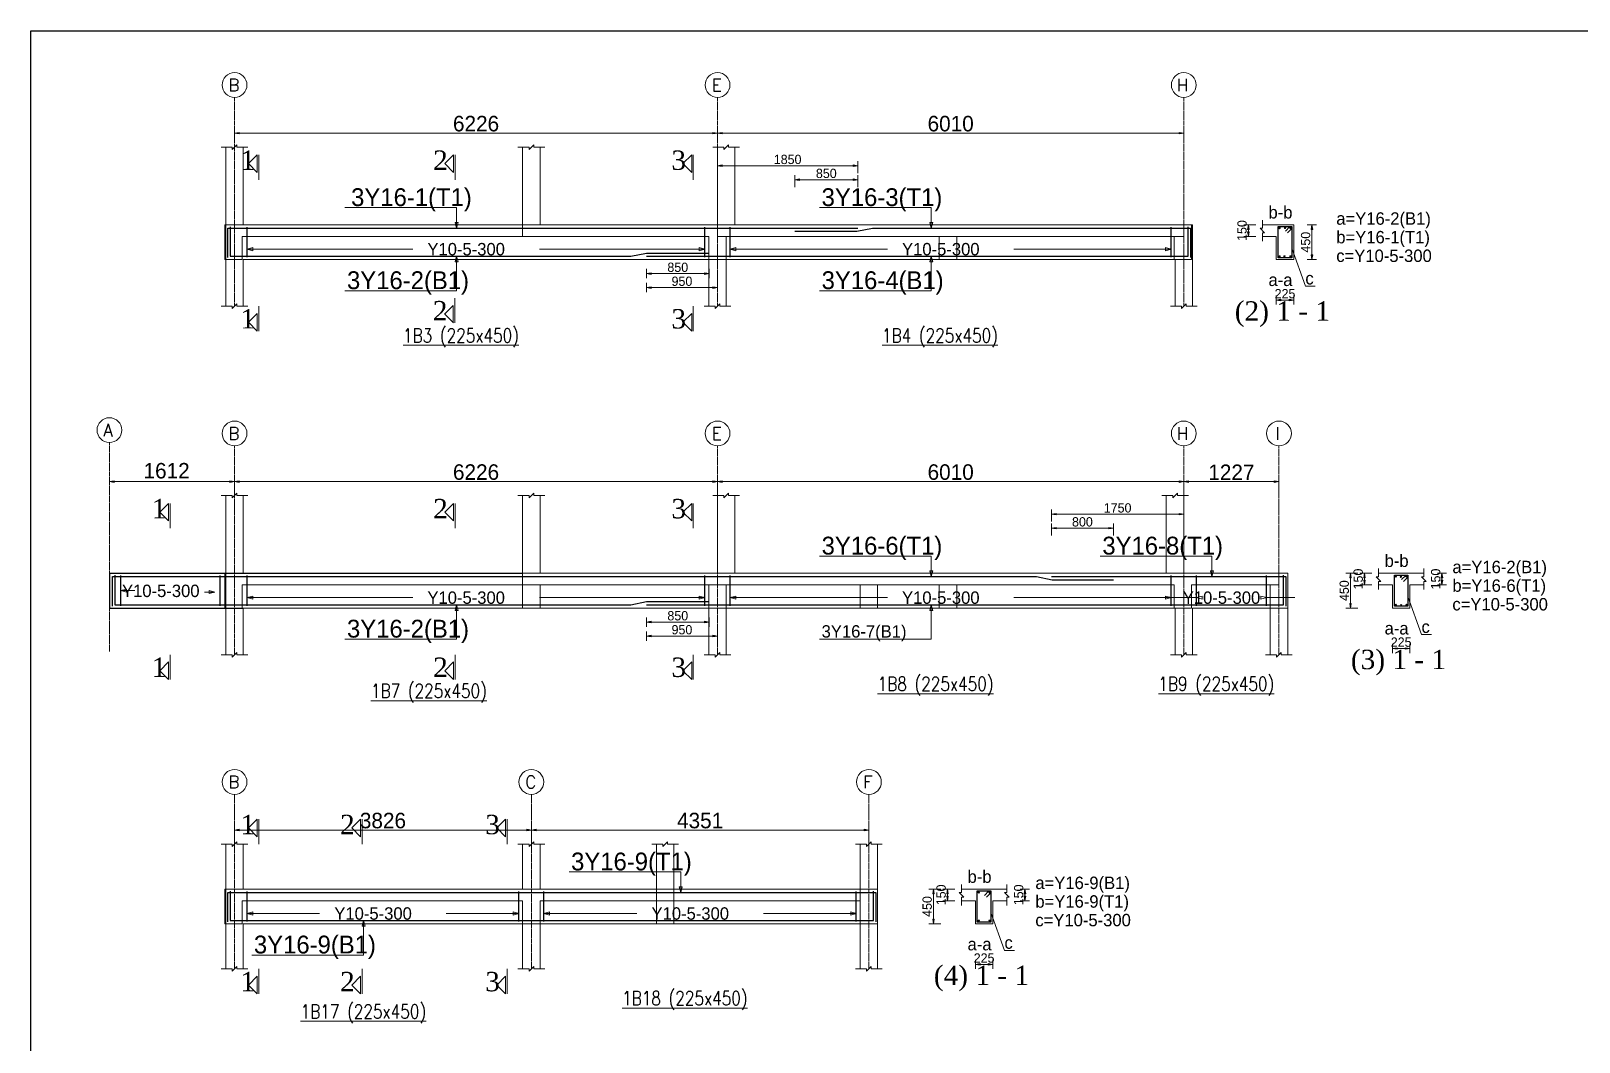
# Model space of a CAD drawing. Header units: inches. Extents: x 23 to 2032867, y 13 to 664695.
# Drawn here: x 1906795 to 1926750, y 362826 to 375853 of the extents above; entities that cross this region are included whole.
import ezdxf

# ---------------------------------------------------------------- set-up
doc = ezdxf.new("R2010")
doc.units = ezdxf.units.IN
doc.header["$MEASUREMENT"] = 0
doc.linetypes.add('Center', pattern=[40, 10, -5, 20, -5])
doc.linetypes.add('HIDDEN', pattern=[0.375, 0.25, -0.125])
for name, color, linetype, lineweight in [('Dim', 5, 'ByLayer', 0), ('S-_ANOT----_D', 5, 'ByLayer', 0), ('S-_ANOTGRID_E', 4, 'Center', 0), ('S-_ANOTGRID_T', 96, 'ByLayer', 0), ('S-_ANOTSECN_T', 96, 'ByLayer', 0), ('S-_ANOTSYBL_E', 5, 'ByLayer', 0), ('S-_BEAM----_E1', 6, 'ByLayer', 0), ('S-_BEAM----_T', 96, 'ByLayer', 0), ('S-_REIN----_E', 1, 'ByLayer', 0), ('S-_REINLINK_E', 8, 'ByLayer', 0), ('S-_REINMARK_T', 6, 'ByLayer', 0), ('S-_SLAB----_EB', 3, 'HIDDEN', 0), ('S-_SLAB----_EF', 5, 'ByLayer', 0)]:
    doc.layers.add(name, color=color, linetype=linetype, lineweight=lineweight)
doc.layers.add('dimensions', color=1, linetype='Continuous')
doc.styles.add('AKS2', font='ROMAND', dxfattribs={"height": 62.5})
doc.styles.add('OLCU', font='TXT', dxfattribs={"height": 50})
doc.styles.add('STYLE1', font='romantic.ttf')
doc.styles.add('TDONATI', font='TXT', dxfattribs={"height": 62.5})
doc.styles.add('TXT1', font='romand__.ttf', dxfattribs={"width": 0.8, "height": 100})

# ---------------------------------------------------------------- blocks, each defined once
blk = doc.blocks.new('PCDIM_ARROW')
at = {"layer": 'Dim'}
blk.add_hatch(color=256, dxfattribs=at).paths.add_polyline_path([(0, 0), (-1, 0.1667), (-1, -0.1667)], flags=0)
blk.add_hatch(color=256, dxfattribs=at).paths.add_polyline_path([(0, 0), (-1, 0.1667), (-1, -0.1667)], flags=0)
blk.add_hatch(color=256, dxfattribs=at).paths.add_polyline_path([(0, 0), (-1, 0.1667), (-1, -0.1667)], flags=0)
blk.add_hatch(color=256, dxfattribs=at).paths.add_polyline_path([(0, 0), (-1, 0.1667), (-1, -0.1667)], flags=0)
at = {"layer": 'S-_ANOT----_D'}
blk.add_hatch(color=256, dxfattribs=at).paths.add_polyline_path([(0, 0), (-1, 0.1667), (-1, -0.1667)], flags=0)
blk.add_hatch(color=256, dxfattribs=at).paths.add_polyline_path([(0, 0), (-1, 0.1667), (-1, -0.1667)], flags=0)
at = {"layer": 'Dim'}
blk.add_lwpolyline([(0, 0), (-1, 0.1667), (-1, -0.1667)], close=True, dxfattribs=at)
blk.add_lwpolyline([(0, 0), (-1, 0.1667), (-1, -0.1667)], close=True, dxfattribs=at)
blk.add_lwpolyline([(0, 0), (-1, 0.1667), (-1, -0.1667)], close=True, dxfattribs=at)
blk.add_lwpolyline([(0, 0), (-1, 0.1667), (-1, -0.1667)], close=True, dxfattribs=at)
at = {"layer": 'S-_ANOT----_D'}
blk.add_lwpolyline([(0, 0), (-1, 0.1667), (-1, -0.1667)], close=True, dxfattribs=at)
blk.add_lwpolyline([(0, 0), (-1, 0.1667), (-1, -0.1667)], close=True, dxfattribs=at)

msp = doc.modelspace()

# ---------------------------------------------------------------- linework, layer by layer
at = {"layer": 'dimensions', "color": 7}
msp.add_lwpolyline([(1949874.779, 349672.833), (1906795.464, 349672.833), (1906795.464, 375853.294), (1949874.779, 375853.294)], close=True, dxfattribs=at)
at = {"layer": 'S-_ANOT----_D', "linetype": 'Continuous'}
for p, q in [((1909419.552, 374596.76), (1909419.552, 374440.76)), ((1915645.199, 374596.76), (1915645.199, 374440.76)), ((1915645.199, 374596.76), (1915645.199, 374440.76)), ((1921655.082, 374596.76), (1921655.082, 374440.76)), ((1909419.552, 374536.76), (1915645.199, 374536.76)), ((1915645.199, 374536.76), (1921655.082, 374536.76)), ((1915645.199, 374176.76), (1915645.199, 374020.76)), ((1917452.052, 374176.76), (1917452.052, 374020.76)), ((1915645.199, 374116.76), (1917452.052, 374116.76)), ((1916642.699, 373996.76), (1916642.699, 373840.76)), ((1917452.052, 373996.76), (1917452.052, 373840.76)), ((1916642.699, 373936.76), (1917452.052, 373936.76)), ((1922427.582, 373356.76), (1922583.582, 373356.76)), ((1922487.582, 373206.76), (1922487.582, 373356.76)), ((1923246.582, 373356.76), (1923366.582, 373356.76)), ((1923306.582, 372906.76), (1923306.582, 373356.76)), ((1922427.582, 373206.76), (1922583.582, 373206.76)), ((1914727.699, 372786.76), (1914727.699, 372666.76)), ((1915537.699, 372786.76), (1915537.699, 372666.76)), ((1923246.582, 372906.76), (1923366.582, 372906.76)), ((1914727.699, 372726.76), (1915537.699, 372726.76)), ((1914727.699, 372606.76), (1914727.699, 372486.76)), ((1914727.699, 372546.76), (1915645.199, 372546.76)), ((1915645.199, 372606.76), (1915645.199, 372486.76)), ((1922847.582, 372446.76), (1922847.582, 372326.76)), ((1922847.582, 372386.76), (1923072.582, 372386.76)), ((1923072.582, 372446.76), (1923072.582, 372326.76)), ((1907807.552, 370046.806), (1909419.824, 370046.806)), ((1909419.552, 370106.76), (1909419.552, 369950.76)), ((1909419.552, 370046.76), (1915645.199, 370046.76)), ((1915645.199, 370106.76), (1915645.199, 369950.76)), ((1915645.199, 370106.76), (1915645.199, 369950.76)), ((1915645.199, 370046.76), (1921655.082, 370046.76)), ((1921655.082, 370106.76), (1921655.082, 369950.76)), ((1921655.082, 370106.76), (1921655.082, 369950.76)), ((1921655.082, 370046.76), (1922881.622, 370046.76)), ((1922881.622, 370106.76), (1922881.622, 369950.76)), ((1919949.122, 369686.76), (1919949.122, 369530.76)), ((1919949.122, 369626.76), (1921655.082, 369626.76)), ((1921655.082, 369686.76), (1921655.082, 369530.76)), ((1919949.122, 369506.76), (1919949.122, 369350.76)), ((1919949.122, 369446.76), (1920747.582, 369446.76)), ((1920747.582, 369506.76), (1920747.582, 369350.76)), ((1923744.352, 368866.76), (1923900.352, 368866.76)), ((1923804.352, 368416.76), (1923804.352, 368866.76)), ((1923924.352, 368866.76), (1924080.352, 368866.76)), ((1923984.352, 368716.76), (1923984.352, 368866.76)), ((1924923.352, 368866.76), (1925043.352, 368866.76)), ((1924983.352, 368716.76), (1924983.352, 368866.76)), ((1923924.352, 368716.76), (1924080.352, 368716.76)), ((1924923.352, 368716.76), (1925043.352, 368716.76)), ((1923744.352, 368416.76), (1923900.352, 368416.76)), ((1914727.699, 368296.76), (1914727.699, 368176.76)), ((1914727.699, 368236.76), (1915537.699, 368236.76)), ((1915537.699, 368296.76), (1915537.699, 368176.76)), ((1914727.699, 368116.76), (1914727.699, 367996.76)), ((1914727.699, 368056.76), (1915645.199, 368056.76)), ((1915645.199, 368116.76), (1915645.199, 367996.76)), ((1924344.352, 367956.76), (1924344.352, 367836.76)), ((1924344.352, 367896.76), (1924569.352, 367896.76)), ((1924569.352, 367956.76), (1924569.352, 367836.76)), ((1909419.552, 365616.761), (1909419.552, 365460.76)), ((1913245.474, 365616.761), (1913245.474, 365460.76)), ((1913245.474, 365616.761), (1913245.474, 365460.76)), ((1917596.253, 365616.761), (1917596.253, 365460.76)), ((1909419.552, 365556.76), (1913245.474, 365556.76)), ((1913245.474, 365556.76), (1917596.253, 365556.76)), ((1918368.753, 364796.76), (1918524.754, 364796.76)), ((1918428.754, 364346.76), (1918428.754, 364796.76)), ((1918548.753, 364796.76), (1918704.754, 364796.76)), ((1918608.753, 364646.76), (1918608.753, 364796.76)), ((1919547.752, 364796.76), (1919667.752, 364796.76)), ((1919607.752, 364646.76), (1919607.752, 364796.76)), ((1918548.753, 364646.76), (1918704.754, 364646.76)), ((1919547.752, 364646.76), (1919667.752, 364646.76)), ((1918368.753, 364346.76), (1918524.754, 364346.76)), ((1918968.754, 363886.76), (1918968.754, 363766.76)), ((1918968.754, 363826.76), (1919193.753, 363826.76)), ((1919193.753, 363886.76), (1919193.753, 363766.76))]:
    msp.add_line(p, q, dxfattribs=at)
at = {"layer": 'S-_ANOT----_D'}
for p, q in [((1909247.052, 374356.76), (1909389.552, 374356.76)), ((1909389.552, 374326.76), (1909449.552, 374386.76)), ((1909389.552, 374356.76), (1909389.552, 374326.76)), ((1909449.552, 374386.76), (1909449.552, 374356.76)), ((1909449.552, 374356.76), (1909592.052, 374356.76)), ((1913072.974, 374356.76), (1913215.474, 374356.76)), ((1913072.974, 374356.76), (1913215.474, 374356.76)), ((1913215.474, 374326.76), (1913275.474, 374386.76)), ((1913215.474, 374326.76), (1913275.474, 374386.76)), ((1913215.474, 374356.76), (1913215.474, 374326.76)), ((1913215.474, 374356.76), (1913215.474, 374326.76)), ((1913275.474, 374386.76), (1913275.474, 374356.76)), ((1913275.474, 374386.76), (1913275.474, 374356.76)), ((1913275.474, 374356.76), (1913417.974, 374356.76)), ((1913275.474, 374356.76), (1913417.974, 374356.76)), ((1915585.199, 374356.76), (1915727.699, 374356.76)), ((1915727.699, 374326.76), (1915787.699, 374386.76)), ((1915727.699, 374356.76), (1915727.699, 374326.76)), ((1915787.699, 374386.76), (1915787.699, 374356.76)), ((1915787.699, 374356.76), (1915930.199, 374356.76)), ((1912282.375, 373576.76), (1910842.375, 373576.76)), ((1912282.375, 373313.76), (1912282.375, 373576.76)), ((1918400.139, 373576.76), (1916960.139, 373576.76)), ((1918400.139, 373313.76), (1918400.139, 373576.76)), ((1912282.375, 373313.76), (1912262.964, 373386.204)), ((1912262.964, 373386.204), (1912301.787, 373386.204)), ((1912282.375, 373313.76), (1912301.787, 373386.204)), ((1918400.139, 373313.76), (1918380.728, 373386.204)), ((1918380.728, 373386.204), (1918419.55, 373386.204)), ((1918400.139, 373313.76), (1918419.55, 373386.204)), ((1922667.582, 373416.76), (1922667.582, 373311.76)), ((1922667.582, 373311.76), (1922637.582, 373311.76)), ((1922637.582, 373311.76), (1922697.582, 373251.76)), ((1922697.582, 373251.76), (1922667.582, 373251.76)), ((1922667.582, 373251.76), (1922667.582, 373146.76)), ((1909582.052, 373041.76), (1909582.052, 373137.76)), ((1909582.052, 373041.76), (1909654.496, 373061.172)), ((1909582.052, 373041.76), (1909654.496, 373022.349)), ((1909582.052, 373041.76), (1909582.052, 372981.76)), ((1909582.052, 373041.76), (1911716.375, 373041.76)), ((1909654.496, 373061.172), (1909654.496, 373022.349)), ((1912282.375, 372949.76), (1912262.964, 372877.315)), ((1912282.375, 372949.76), (1912301.787, 372877.315)), ((1912282.375, 372949.76), (1912282.375, 372506.76)), ((1913348.375, 373041.76), (1915482.698, 373041.76)), ((1915482.698, 373041.76), (1915410.254, 373061.172)), ((1915410.254, 373061.172), (1915410.254, 373022.349)), ((1915482.698, 373041.76), (1915410.254, 373022.349)), ((1915482.698, 373041.76), (1915482.698, 373137.76)), ((1915482.698, 373041.76), (1915482.698, 372981.76)), ((1915807.699, 373041.76), (1915807.699, 373137.76)), ((1915807.699, 373041.76), (1915880.144, 373061.172)), ((1915807.699, 373041.76), (1915880.144, 373022.349)), ((1915807.699, 373041.76), (1915807.699, 372981.76)), ((1915807.699, 373041.76), (1917834.139, 373041.76)), ((1915880.144, 373061.172), (1915880.144, 373022.349)), ((1918400.139, 372949.76), (1918380.728, 372877.315)), ((1918400.139, 372949.76), (1918419.55, 372877.315)), ((1918400.139, 372949.76), (1918400.139, 372506.76)), ((1919466.142, 373041.76), (1921492.582, 373041.76)), ((1921492.582, 373041.76), (1921420.132, 373061.172)), ((1921420.132, 373061.172), (1921420.132, 373022.349)), ((1921492.582, 373041.76), (1921420.132, 373022.349)), ((1921492.582, 373041.76), (1921492.582, 373137.76)), ((1921492.582, 373041.76), (1921492.582, 372981.76)), ((1923047.572, 373056.76), (1923222.582, 372566.76)), ((1912301.787, 372877.315), (1912262.964, 372877.315)), ((1918419.55, 372877.315), (1918380.728, 372877.315)), ((1923222.582, 372566.76), (1923350.582, 372566.76)), ((1912282.375, 372506.76), (1910842.375, 372506.76)), ((1918400.139, 372506.76), (1916960.139, 372506.76)), ((1909247.052, 372306.76), (1909389.552, 372306.76)), ((1909389.552, 372276.76), (1909449.552, 372336.76)), ((1909389.552, 372306.76), (1909389.552, 372276.76)), ((1909449.552, 372336.76), (1909449.552, 372306.76)), ((1909449.552, 372306.76), (1909592.052, 372306.76)), ((1915472.699, 372306.76), (1915615.199, 372306.76)), ((1915615.199, 372276.76), (1915675.199, 372336.76)), ((1915615.199, 372306.76), (1915615.199, 372276.76)), ((1915675.199, 372336.76), (1915675.199, 372306.76)), ((1915675.199, 372306.76), (1915817.699, 372306.76)), ((1921482.582, 372306.76), (1921625.082, 372306.76)), ((1921625.082, 372276.76), (1921685.082, 372336.76)), ((1921625.082, 372306.76), (1921625.082, 372276.76)), ((1921685.082, 372336.76), (1921685.082, 372306.76)), ((1921685.082, 372306.76), (1921827.582, 372306.76)), ((1909247.052, 369866.76), (1909389.552, 369866.76)), ((1909389.552, 369836.76), (1909449.552, 369896.76)), ((1909389.552, 369866.76), (1909389.552, 369836.76)), ((1909449.552, 369896.76), (1909449.552, 369866.76)), ((1909449.552, 369866.76), (1909592.052, 369866.76)), ((1913072.974, 369866.76), (1913215.474, 369866.76)), ((1913072.974, 369866.76), (1913215.474, 369866.76)), ((1913215.474, 369836.76), (1913275.474, 369896.76)), ((1913215.474, 369836.76), (1913275.474, 369896.76)), ((1913215.474, 369866.76), (1913215.474, 369836.76)), ((1913215.474, 369866.76), (1913215.474, 369836.76)), ((1913275.474, 369896.76), (1913275.474, 369866.76)), ((1913275.474, 369896.76), (1913275.474, 369866.76)), ((1913275.474, 369866.76), (1913417.974, 369866.76)), ((1913275.474, 369866.76), (1913417.974, 369866.76)), ((1915585.199, 369866.76), (1915727.699, 369866.76)), ((1915727.699, 369836.76), (1915787.699, 369896.76)), ((1915727.699, 369866.76), (1915727.699, 369836.76)), ((1915787.699, 369896.76), (1915787.699, 369866.76)), ((1915787.699, 369866.76), (1915930.199, 369866.76)), ((1921370.082, 369866.76), (1921512.582, 369866.76)), ((1921512.582, 369836.76), (1921572.582, 369896.76)), ((1921512.582, 369866.76), (1921512.582, 369836.76)), ((1921572.582, 369896.76), (1921572.582, 369866.76)), ((1921572.582, 369866.76), (1921715.082, 369866.76)), ((1918400.139, 369086.76), (1916960.139, 369086.76)), ((1918400.139, 368823.76), (1918400.139, 369086.76)), ((1922018.352, 369086.76), (1920578.352, 369086.76)), ((1922018.352, 368823.76), (1922018.352, 369086.76)), ((1918400.139, 368823.76), (1918380.728, 368896.204)), ((1918380.728, 368896.204), (1918419.55, 368896.204)), ((1918400.139, 368823.76), (1918419.55, 368896.204)), ((1922018.352, 368823.76), (1921998.942, 368896.204)), ((1921998.942, 368896.204), (1922037.762, 368896.204)), ((1922018.352, 368823.76), (1922037.762, 368896.204)), ((1924164.352, 368821.76), (1924134.352, 368821.76)), ((1924134.352, 368821.76), (1924194.352, 368761.76)), ((1924164.352, 368926.76), (1924164.352, 368821.76)), ((1924194.352, 368761.76), (1924164.352, 368761.76)), ((1924164.352, 368761.76), (1924164.352, 368656.76)), ((1924749.352, 368821.76), (1924719.352, 368821.76)), ((1924719.352, 368821.76), (1924779.352, 368761.76)), ((1924749.352, 368926.76), (1924749.352, 368821.76)), ((1924779.352, 368761.76), (1924749.352, 368761.76)), ((1924749.352, 368761.76), (1924749.352, 368656.76)), ((1907952.616, 368641.76), (1908025.056, 368661.17)), ((1907952.616, 368641.76), (1908025.056, 368622.35)), ((1907952.616, 368641.76), (1908136.436, 368641.76)), ((1908025.056, 368661.17), (1908025.056, 368622.35)), ((1909032.044, 368623.922), (1909166.693, 368623.922)), ((1909166.693, 368623.922), (1909094.253, 368643.332)), ((1909094.253, 368643.332), (1909094.253, 368604.512)), ((1909166.693, 368623.922), (1909094.253, 368604.512)), ((1909582.052, 368551.76), (1909582.052, 368647.76)), ((1909582.052, 368551.76), (1909654.496, 368571.172)), ((1909654.496, 368571.172), (1909654.496, 368532.348)), ((1915482.698, 368551.76), (1915410.254, 368571.172)), ((1915410.254, 368571.172), (1915410.254, 368532.348)), ((1915482.698, 368551.76), (1915482.698, 368647.76)), ((1915807.699, 368551.76), (1915807.699, 368647.76)), ((1915807.699, 368551.76), (1915880.144, 368571.172)), ((1915880.144, 368571.172), (1915880.144, 368532.348)), ((1921492.582, 368551.76), (1921420.132, 368571.172)), ((1921420.132, 368571.172), (1921420.132, 368532.348)), ((1921492.582, 368551.76), (1921492.582, 368647.76)), ((1921817.582, 368551.76), (1921817.582, 368647.76)), ((1921817.582, 368551.76), (1921890.022, 368571.172)), ((1921890.022, 368571.172), (1921890.022, 368532.348)), ((1922719.122, 368551.76), (1922646.682, 368571.172)), ((1922646.682, 368571.172), (1922646.682, 368532.348)), ((1922719.122, 368551.76), (1922719.122, 368647.76)), ((1924544.342, 368566.76), (1924719.352, 368076.76)), ((1909582.052, 368551.76), (1909654.496, 368532.348)), ((1909582.052, 368551.76), (1909582.052, 368491.76)), ((1909582.052, 368551.76), (1911716.375, 368551.76)), ((1912282.375, 368459.76), (1912262.964, 368387.316)), ((1912301.787, 368387.316), (1912262.964, 368387.316)), ((1912282.375, 368459.76), (1912301.787, 368387.316)), ((1912282.375, 368459.76), (1912282.375, 368016.76)), ((1913348.375, 368551.76), (1915482.698, 368551.76)), ((1915482.698, 368551.76), (1915410.254, 368532.348)), ((1915482.698, 368551.76), (1915482.698, 368491.76)), ((1915807.699, 368551.76), (1915880.144, 368532.348)), ((1915807.699, 368551.76), (1915807.699, 368491.76)), ((1915807.699, 368551.76), (1917834.139, 368551.76)), ((1918400.139, 368459.76), (1918380.728, 368387.316)), ((1918419.55, 368387.316), (1918380.728, 368387.316)), ((1918400.139, 368459.76), (1918419.55, 368387.316)), ((1918400.139, 368459.76), (1918400.139, 368016.76)), ((1919466.142, 368551.76), (1921492.582, 368551.76)), ((1921492.582, 368551.76), (1921420.132, 368532.348)), ((1921817.582, 368551.76), (1921452.352, 368551.76)), ((1921492.582, 368551.76), (1921492.582, 368491.76)), ((1921817.582, 368551.76), (1921890.022, 368532.348)), ((1921817.582, 368551.76), (1921817.582, 368491.76)), ((1922719.122, 368551.76), (1922646.682, 368532.348)), ((1922719.122, 368551.76), (1922719.122, 368491.76)), ((1923084.352, 368551.76), (1922719.122, 368551.76)), ((1912282.375, 368016.76), (1910842.375, 368016.76)), ((1918400.139, 368016.76), (1916960.139, 368016.76)), ((1924719.352, 368076.76), (1924847.352, 368076.76)), ((1909247.052, 367816.76), (1909389.552, 367816.76)), ((1909389.552, 367786.76), (1909449.552, 367846.76)), ((1909389.552, 367816.76), (1909389.552, 367786.76)), ((1909449.552, 367846.76), (1909449.552, 367816.76)), ((1909449.552, 367816.76), (1909592.052, 367816.76)), ((1915472.699, 367816.76), (1915615.199, 367816.76)), ((1915615.199, 367786.76), (1915675.199, 367846.76)), ((1915615.199, 367816.76), (1915615.199, 367786.76)), ((1915675.199, 367846.76), (1915675.199, 367816.76)), ((1915675.199, 367816.76), (1915817.699, 367816.76)), ((1921482.582, 367816.76), (1921625.082, 367816.76)), ((1921625.082, 367786.76), (1921685.082, 367846.76)), ((1921625.082, 367816.76), (1921625.082, 367786.76)), ((1921685.082, 367846.76), (1921685.082, 367816.76)), ((1921685.082, 367816.76), (1921827.582, 367816.76)), ((1922709.122, 367816.76), (1922851.622, 367816.76)), ((1922851.622, 367786.76), (1922911.622, 367846.76)), ((1922851.622, 367816.76), (1922851.622, 367786.76)), ((1922911.622, 367846.76), (1922911.622, 367816.76)), ((1922911.622, 367816.76), (1923054.122, 367816.76)), ((1909247.052, 365376.76), (1909389.552, 365376.76)), ((1909389.552, 365346.76), (1909449.552, 365406.76)), ((1909389.552, 365376.76), (1909389.552, 365346.76)), ((1909449.552, 365406.76), (1909449.552, 365376.76)), ((1909449.552, 365376.76), (1909592.052, 365376.76)), ((1913072.974, 365376.76), (1913215.474, 365376.76)), ((1913215.474, 365346.76), (1913275.474, 365406.76)), ((1913215.474, 365376.76), (1913215.474, 365346.76)), ((1913275.474, 365406.76), (1913275.474, 365376.76)), ((1913275.474, 365376.76), (1913417.974, 365376.76)), ((1914796.743, 365376.76), (1914939.243, 365376.76)), ((1914796.743, 365376.76), (1914939.243, 365376.76)), ((1914939.243, 365346.76), (1914999.243, 365406.76)), ((1914939.243, 365346.76), (1914999.243, 365406.76)), ((1914939.243, 365376.76), (1914939.243, 365346.76)), ((1914939.243, 365376.76), (1914939.243, 365346.76)), ((1914999.243, 365406.76), (1914999.243, 365376.76)), ((1914999.243, 365406.76), (1914999.243, 365376.76)), ((1914999.243, 365376.76), (1915141.743, 365376.76)), ((1914999.243, 365376.76), (1915141.743, 365376.76)), ((1917423.753, 365376.76), (1917566.254, 365376.76)), ((1917566.254, 365346.76), (1917626.253, 365406.76)), ((1917566.254, 365376.76), (1917566.254, 365346.76)), ((1917626.253, 365406.76), (1917626.253, 365376.76)), ((1917626.253, 365376.76), (1917768.754, 365376.76)), ((1915170.864, 365016.76), (1913730.864, 365016.76)), ((1915170.864, 364753.76), (1915170.864, 365016.76)), ((1915170.864, 364753.76), (1915151.452, 364826.2)), ((1915151.452, 364826.2), (1915190.275, 364826.2)), ((1915170.864, 364753.76), (1915190.275, 364826.2)), ((1918788.753, 364856.76), (1918788.753, 364751.76)), ((1919373.752, 364856.76), (1919373.752, 364751.76)), ((1909582.052, 364481.76), (1909582.052, 364577.76)), ((1913082.974, 364481.76), (1913082.974, 364577.76)), ((1913407.974, 364481.76), (1913407.974, 364577.76)), ((1917433.753, 364481.76), (1917433.753, 364577.76)), ((1918788.753, 364751.76), (1918758.754, 364751.76)), ((1918758.754, 364751.76), (1918818.753, 364691.76)), ((1918818.753, 364691.76), (1918788.753, 364691.76)), ((1918788.753, 364691.76), (1918788.753, 364586.76)), ((1919373.752, 364751.76), (1919343.752, 364751.76)), ((1919343.752, 364751.76), (1919403.752, 364691.76)), ((1919403.752, 364691.76), (1919373.752, 364691.76)), ((1919373.752, 364691.76), (1919373.752, 364586.76)), ((1909582.052, 364481.76), (1909654.496, 364501.17)), ((1909582.052, 364481.76), (1909654.496, 364462.35)), ((1909582.052, 364481.76), (1909582.052, 364421.76)), ((1909582.052, 364481.76), (1910516.513, 364481.76)), ((1909654.496, 364501.17), (1909654.496, 364462.35)), ((1911082.513, 364389.76), (1911063.102, 364317.32)), ((1911082.513, 364389.76), (1911101.925, 364317.32)), ((1911082.513, 364389.76), (1911082.513, 363946.76)), ((1912148.513, 364481.76), (1913082.974, 364481.76)), ((1913082.974, 364481.76), (1913010.53, 364501.17)), ((1913010.53, 364501.17), (1913010.53, 364462.35)), ((1913082.974, 364481.76), (1913010.53, 364462.35)), ((1913082.974, 364481.76), (1913082.974, 364421.76)), ((1913407.974, 364481.76), (1913480.418, 364501.17)), ((1913407.974, 364481.76), (1913480.418, 364462.35)), ((1913407.974, 364481.76), (1913407.974, 364421.76)), ((1913407.974, 364481.76), (1914604.864, 364481.76)), ((1913480.418, 364501.17), (1913480.418, 364462.35)), ((1916236.864, 364481.76), (1917433.753, 364481.76)), ((1917433.753, 364481.76), (1917361.309, 364501.17)), ((1917361.309, 364501.17), (1917361.309, 364462.35)), ((1917433.753, 364481.76), (1917361.309, 364462.35)), ((1917433.753, 364481.76), (1917433.753, 364421.76)), ((1919168.749, 364496.76), (1919343.752, 364006.76)), ((1911101.925, 364317.32), (1911063.102, 364317.32)), ((1919343.752, 364006.76), (1919471.752, 364006.76)), ((1909389.552, 363736.76), (1909449.552, 363796.76)), ((1909449.552, 363796.76), (1909449.552, 363766.76)), ((1911082.513, 363946.76), (1909642.513, 363946.76)), ((1913215.474, 363736.76), (1913275.474, 363796.76)), ((1913275.474, 363796.76), (1913275.474, 363766.76)), ((1917566.254, 363736.76), (1917626.253, 363796.76)), ((1917626.253, 363796.76), (1917626.253, 363766.76)), ((1909247.052, 363766.76), (1909389.552, 363766.76)), ((1909389.552, 363766.76), (1909389.552, 363736.76)), ((1909449.552, 363766.76), (1909592.052, 363766.76)), ((1913072.974, 363766.76), (1913215.474, 363766.76)), ((1913215.474, 363766.76), (1913215.474, 363736.76)), ((1913275.474, 363766.76), (1913417.974, 363766.76)), ((1917423.753, 363766.76), (1917566.254, 363766.76)), ((1917566.254, 363766.76), (1917566.254, 363736.76)), ((1917626.253, 363766.76), (1917768.754, 363766.76))]:
    msp.add_line(p, q, dxfattribs=at)
at = {"layer": 'S-_ANOT----_D', "color": 7}
for centre in [(1909419.552, 375156.76), (1915645.199, 375156.76), (1921655.082, 375156.76), (1907807.552, 370709.76), (1909419.552, 370666.76), (1915645.199, 370666.76), (1921655.082, 370666.76), (1922881.622, 370666.76), (1909419.552, 366176.76), (1913245.474, 366176.76), (1917596.253, 366176.76)]:
    msp.add_circle(centre, 160, dxfattribs=at)
at = {"layer": 'S-_ANOTGRID_E'}
for p, q in [((1909419.552, 374996.76), (1909419.552, 372306.76)), ((1915645.199, 374996.76), (1915645.199, 372306.76)), ((1921655.082, 374996.76), (1921655.082, 372306.76)), ((1907807.552, 370549.76), (1907807.552, 367859.76)), ((1907807.552, 370549.76), (1907807.552, 367859.76)), ((1909419.552, 370506.76), (1909419.552, 367816.76)), ((1915645.199, 370506.76), (1915645.199, 367816.76)), ((1921655.082, 370506.76), (1921655.082, 367816.76)), ((1922881.622, 370506.76), (1922881.622, 367816.76)), ((1909419.552, 366016.76), (1909419.552, 363766.76)), ((1913245.474, 366016.76), (1913245.474, 363766.76)), ((1917596.253, 366016.76), (1917596.253, 363766.76))]:
    msp.add_line(p, q, dxfattribs=at)
at = {"layer": 'S-_ANOTSYBL_E'}
for p, q in [((1909712.052, 374256.76), (1909598.915, 374143.623)), ((1909598.915, 374143.623), (1909712.052, 374030.486)), ((1909712.052, 374256.76), (1909712.052, 374030.486)), ((1909732.052, 373936.76), (1909732.052, 374256.76)), ((1912242.375, 374256.76), (1912129.239, 374143.623)), ((1912129.239, 374143.623), (1912242.375, 374030.486)), ((1912242.375, 374256.76), (1912242.375, 374030.486)), ((1912262.375, 373936.76), (1912262.375, 374256.76)), ((1915312.699, 374256.76), (1915199.562, 374143.623)), ((1915199.562, 374143.623), (1915312.699, 374030.486)), ((1915312.699, 374256.76), (1915312.699, 374030.486)), ((1915332.699, 373936.76), (1915332.699, 374256.76)), ((1912257.674, 372410.941), (1912257.674, 372090.941)), ((1909598.915, 372099.897), (1909712.052, 372213.034)), ((1909712.052, 371986.76), (1909712.052, 372213.034)), ((1909732.052, 372306.76), (1909732.052, 371986.76)), ((1912124.538, 372204.078), (1912237.674, 372317.215)), ((1912242.375, 372090.761), (1912129.239, 372203.898)), ((1912237.674, 372090.941), (1912237.674, 372317.215)), ((1915199.562, 372099.897), (1915312.699, 372213.034)), ((1915312.699, 371986.76), (1915312.699, 372213.034)), ((1915332.699, 372306.76), (1915332.699, 371986.76)), ((1909712.052, 371986.76), (1909598.915, 372099.897)), ((1915312.699, 371986.76), (1915199.562, 372099.897)), ((1908568.863, 369766.76), (1908455.726, 369653.623)), ((1908568.863, 369766.76), (1908568.863, 369540.486)), ((1908588.863, 369446.76), (1908588.863, 369766.76)), ((1912242.375, 369766.76), (1912129.239, 369653.623)), ((1912242.375, 369766.76), (1912242.375, 369540.486)), ((1912262.375, 369446.76), (1912262.375, 369766.76)), ((1915312.699, 369766.76), (1915199.562, 369653.623)), ((1915312.699, 369766.76), (1915312.699, 369540.486)), ((1915332.699, 369446.76), (1915332.699, 369766.76)), ((1908455.726, 369653.623), (1908568.863, 369540.486)), ((1912129.239, 369653.623), (1912242.375, 369540.486)), ((1915199.562, 369653.623), (1915312.699, 369540.486)), ((1908588.863, 367816.76), (1908588.863, 367496.76)), ((1912262.375, 367816.76), (1912262.375, 367496.76)), ((1915332.699, 367816.76), (1915332.699, 367496.76)), ((1908455.726, 367609.897), (1908568.863, 367723.034)), ((1908568.863, 367496.76), (1908455.726, 367609.897)), ((1908568.863, 367496.76), (1908568.863, 367723.034)), ((1912129.239, 367609.897), (1912242.375, 367723.034)), ((1912242.375, 367496.76), (1912129.239, 367609.897)), ((1912242.375, 367496.76), (1912242.375, 367723.034)), ((1915199.562, 367609.897), (1915312.699, 367723.034)), ((1915312.699, 367496.76), (1915199.562, 367609.897)), ((1915312.699, 367496.76), (1915312.699, 367723.034)), ((1909712.052, 365696.76), (1909598.915, 365583.623)), ((1909598.915, 365583.623), (1909712.052, 365470.486)), ((1909712.052, 365696.76), (1909712.052, 365470.486)), ((1909732.052, 365376.76), (1909732.052, 365696.76)), ((1911042.513, 365696.76), (1910929.376, 365583.623)), ((1910929.376, 365583.623), (1911042.513, 365470.486)), ((1911042.513, 365696.76), (1911042.513, 365470.486)), ((1911062.513, 365376.76), (1911062.513, 365696.76)), ((1912912.974, 365696.76), (1912799.837, 365583.623)), ((1912799.837, 365583.623), (1912912.974, 365470.486)), ((1912912.974, 365696.76), (1912912.974, 365470.486)), ((1912932.974, 365376.76), (1912932.974, 365696.76)), ((1909598.915, 363559.9), (1909712.052, 363673.03)), ((1909712.052, 363446.76), (1909712.052, 363673.03)), ((1909732.052, 363766.76), (1909732.052, 363446.76)), ((1910929.376, 363559.9), (1911042.513, 363673.03)), ((1911042.513, 363446.76), (1911042.513, 363673.03)), ((1911062.513, 363766.76), (1911062.513, 363446.76)), ((1912799.837, 363559.9), (1912912.974, 363673.03)), ((1912912.974, 363446.76), (1912912.974, 363673.03)), ((1912932.974, 363766.76), (1912932.974, 363446.76)), ((1909712.052, 363446.76), (1909598.915, 363559.9)), ((1911042.513, 363446.76), (1910929.376, 363559.9)), ((1912912.974, 363446.76), (1912799.837, 363559.9))]:
    msp.add_line(p, q, dxfattribs=at)
at = {"layer": 'S-_BEAM----_E1'}
for p, q in [((1909307.052, 374356.76), (1909307.052, 373356.76)), ((1909532.052, 373356.76), (1909532.052, 374356.76)), ((1915645.199, 374356.76), (1915645.199, 373356.76)), ((1915870.199, 373356.76), (1915870.199, 374356.76)), ((1909307.052, 373356.76), (1909307.052, 372306.76)), ((1909532.052, 373356.76), (1915532.699, 373356.76)), ((1915645.199, 373356.76), (1915532.699, 373356.76)), ((1915870.199, 373356.76), (1921542.582, 373356.76)), ((1921767.582, 373356.76), (1921542.582, 373356.76)), ((1921767.582, 372306.76), (1921767.582, 373356.76)), ((1922847.582, 373356.76), (1922667.582, 373356.76)), ((1922847.582, 373356.76), (1923072.582, 373356.76)), ((1923072.582, 373356.76), (1923072.582, 372906.76)), ((1922847.582, 373206.76), (1922667.582, 373206.76)), ((1922847.582, 372906.76), (1922847.582, 373206.76)), ((1909532.052, 372306.76), (1909532.052, 372906.76)), ((1909532.052, 372906.76), (1915532.699, 372906.76)), ((1915532.699, 372906.76), (1915532.699, 372306.76)), ((1915757.699, 372306.76), (1915757.699, 372906.76)), ((1915757.699, 372906.76), (1921542.582, 372906.76)), ((1921542.582, 372906.76), (1921542.582, 372306.76)), ((1923072.582, 372906.76), (1922847.582, 372906.76)), ((1909307.052, 369866.76), (1909307.052, 368866.76)), ((1909532.052, 368866.76), (1909532.052, 369866.76)), ((1915645.199, 369866.76), (1915645.199, 368866.76)), ((1915870.199, 368866.76), (1915870.199, 369866.76)), ((1921430.082, 369866.76), (1921430.082, 368866.76)), ((1921655.082, 368866.76), (1921655.082, 369866.76)), ((1909307.052, 368866.76), (1909307.052, 367816.76)), ((1909532.052, 368866.76), (1915532.699, 368866.76)), ((1915645.199, 368866.76), (1915532.699, 368866.76)), ((1915870.199, 368866.76), (1921430.082, 368866.76)), ((1921767.582, 368866.76), (1921655.082, 368866.76)), ((1921767.582, 368866.76), (1922769.122, 368866.76)), ((1922994.122, 368866.76), (1922769.122, 368866.76)), ((1922994.122, 367816.76), (1922994.122, 368866.76)), ((1924344.352, 368866.76), (1924164.352, 368866.76)), ((1924344.352, 368866.76), (1924569.352, 368866.76)), ((1924569.352, 368866.76), (1924749.352, 368866.76)), ((1924344.352, 368716.76), (1924164.352, 368716.76)), ((1924344.352, 368416.76), (1924344.352, 368716.76)), ((1924569.352, 368416.76), (1924569.352, 368716.76)), ((1924569.352, 368716.76), (1924749.352, 368716.76)), ((1909419.552, 368416.76), (1915532.699, 368416.76)), ((1909532.052, 367816.76), (1909532.052, 368416.76)), ((1915532.699, 368416.76), (1915532.699, 367816.76)), ((1915757.699, 367816.76), (1915757.699, 368416.76)), ((1915757.699, 368416.76), (1921542.582, 368416.76)), ((1921542.582, 368416.76), (1921542.582, 367816.76)), ((1921767.582, 367816.76), (1921767.582, 368416.76)), ((1921767.582, 368416.76), (1922769.122, 368416.76)), ((1922769.122, 368416.76), (1922769.122, 367816.76)), ((1924569.352, 368416.76), (1924344.352, 368416.76)), ((1909307.052, 365376.76), (1909307.052, 364796.76)), ((1909532.052, 364796.76), (1909532.052, 365376.76)), ((1913132.974, 365376.76), (1913132.974, 364796.76)), ((1913357.974, 364796.76), (1913357.974, 365376.76)), ((1917483.753, 365376.76), (1917483.753, 364796.76)), ((1917708.754, 364796.76), (1917708.754, 365376.76)), ((1909307.052, 364796.76), (1909307.052, 363766.76)), ((1909532.052, 364796.76), (1913132.974, 364796.76)), ((1913357.974, 364796.76), (1917483.753, 364796.76)), ((1917708.754, 363766.76), (1917708.754, 364796.76)), ((1918968.754, 364796.76), (1918788.753, 364796.76)), ((1918968.754, 364796.76), (1919193.753, 364796.76)), ((1919193.753, 364796.76), (1919373.752, 364796.76)), ((1918968.754, 364646.76), (1918788.753, 364646.76)), ((1918968.754, 364346.76), (1918968.754, 364646.76)), ((1919193.753, 364346.76), (1919193.753, 364646.76)), ((1919193.753, 364646.76), (1919373.752, 364646.76)), ((1909532.052, 363766.76), (1909532.052, 364346.76)), ((1909532.052, 364346.76), (1913132.974, 364346.76)), ((1913132.974, 364346.76), (1913132.974, 363766.76)), ((1913357.974, 363766.76), (1913357.974, 364346.76)), ((1913357.974, 364346.76), (1917483.753, 364346.76)), ((1917483.753, 364346.76), (1917483.753, 363766.76)), ((1919193.753, 364346.76), (1918968.754, 364346.76))]:
    msp.add_line(p, q, dxfattribs=at)
at = {"layer": 'S-_REIN----_E', "lineweight": 30}
for p, q in [((1909332.052, 372933.76), (1909332.052, 373313.76)), ((1909332.052, 373313.76), (1917452.052, 373313.76)), ((1909362.052, 373329.76), (1909362.052, 372949.76)), ((1916642.699, 373272.76), (1917442.698, 373272.76)), ((1917442.698, 373272.76), (1917642.698, 373313.76)), ((1917642.698, 373313.76), (1921742.582, 373313.76)), ((1921712.582, 372949.76), (1921712.582, 373329.76)), ((1921742.582, 373313.76), (1921742.582, 372933.76)), ((1909362.052, 372949.76), (1914527.699, 372949.76)), ((1914527.699, 372949.76), (1914727.699, 372990.76)), ((1914727.699, 372990.76), (1915537.699, 372990.76)), ((1914727.699, 372949.76), (1921712.582, 372949.76)), ((1907847.747, 368443.76), (1907847.747, 368823.76)), ((1907847.747, 368823.76), (1919757.582, 368823.76)), ((1907877.747, 368839.76), (1907877.747, 368459.76)), ((1919757.582, 368823.76), (1919957.582, 368782.76)), ((1919949.122, 368823.76), (1922969.122, 368823.76)), ((1919957.582, 368782.76), (1920747.582, 368782.76)), ((1922939.122, 368459.76), (1922939.122, 368839.76)), ((1922969.122, 368823.76), (1922969.122, 368443.76)), ((1907877.747, 368459.76), (1914527.699, 368459.76)), ((1914527.699, 368459.76), (1914727.699, 368500.76)), ((1914727.699, 368500.76), (1915537.699, 368500.76)), ((1914727.699, 368459.76), (1922939.122, 368459.76)), ((1909362.052, 364769.76), (1909362.052, 364389.76)), ((1917653.754, 364389.76), (1917653.753, 364769.76)), ((1909332.052, 364373.76), (1909332.052, 364753.76)), ((1909332.052, 364753.76), (1917683.754, 364753.76)), ((1917683.754, 364753.76), (1917683.754, 364373.76)), ((1909362.052, 364389.76), (1917653.754, 364389.76))]:
    msp.add_line(p, q, dxfattribs=at)
at = {"layer": 'S-_REIN----_E'}
for centre in [(1922890.582, 373313.76), (1922960.937, 373315.002), (1923029.582, 373313.76), (1922890.582, 372949.76), (1922952.196, 372949.76), (1923029.582, 372949.76), (1924387.352, 368823.76), (1924453.711, 368821.265), (1924526.352, 368823.76), (1924387.352, 368459.76), (1924456.715, 368455.286), (1924526.352, 368459.76), (1919011.754, 364753.76), (1919150.754, 364753.76), (1919011.754, 364389.76), (1919150.754, 364389.76)]:
    msp.add_circle(centre, 8, dxfattribs=at)
at = {"layer": 'S-_REINLINK_E', "lineweight": 30}
for p, q in [((1909582.052, 372936.76), (1909582.052, 373326.76)), ((1915482.698, 372936.76), (1915482.698, 373326.76)), ((1915807.699, 372936.76), (1915807.699, 373326.76)), ((1921492.582, 372936.76), (1921492.582, 373326.76)), ((1922872.582, 372931.765), (1922872.582, 373331.755)), ((1922872.582, 373331.755), (1923047.572, 373331.755)), ((1923022.572, 373331.755), (1922966.002, 373275.186)), ((1923047.572, 373306.755), (1922991.012, 373250.186)), ((1923047.572, 373331.755), (1923047.572, 372931.765)), ((1923047.572, 372931.765), (1922872.582, 372931.765)), ((1907952.616, 368446.76), (1907952.616, 368836.76)), ((1909233.757, 368446.76), (1909233.757, 368836.76)), ((1909582.052, 368446.76), (1909582.052, 368836.76)), ((1915482.698, 368446.76), (1915482.698, 368836.76)), ((1915807.699, 368446.76), (1915807.699, 368836.76)), ((1921492.582, 368446.76), (1921492.582, 368836.76)), ((1921817.582, 368446.76), (1921817.582, 368836.76)), ((1922719.122, 368446.76), (1922719.122, 368836.76)), ((1924369.352, 368441.765), (1924369.352, 368841.755)), ((1924369.352, 368841.755), (1924544.342, 368841.755)), ((1924519.342, 368841.755), (1924462.782, 368785.187)), ((1924544.342, 368816.755), (1924487.782, 368760.186)), ((1924544.342, 368841.755), (1924544.342, 368441.765)), ((1924544.342, 368441.765), (1924369.352, 368441.765)), ((1909582.052, 364376.76), (1909582.052, 364766.76)), ((1913082.974, 364376.76), (1913082.974, 364766.76)), ((1913407.974, 364376.76), (1913407.974, 364766.76)), ((1917433.753, 364376.76), (1917433.753, 364766.76)), ((1918993.758, 364371.77), (1918993.758, 364771.76)), ((1918993.758, 364771.76), (1919168.749, 364771.76)), ((1919143.748, 364771.76), (1919087.18, 364715.19)), ((1919168.749, 364771.76), (1919168.749, 364371.77)), ((1919168.749, 364746.76), (1919112.18, 364690.19)), ((1919168.749, 364371.77), (1918993.758, 364371.77))]:
    msp.add_line(p, q, dxfattribs=at)
at = {"layer": 'S-_SLAB----_EB'}
for p, q in [((1913132.974, 374356.76), (1913132.974, 373356.76)), ((1913357.974, 373356.76), (1913357.974, 374356.76)), ((1913132.974, 373356.76), (1913357.974, 373356.76)), ((1915645.199, 373206.76), (1915645.199, 373356.76)), ((1915645.199, 373356.76), (1921655.082, 373356.76)), ((1921655.082, 373356.76), (1921655.082, 373206.76)), ((1915645.199, 373206.76), (1921655.082, 373206.76)), ((1913132.974, 369866.76), (1913132.974, 368716.76)), ((1913357.974, 368866.76), (1913357.974, 369866.76)), ((1909519.552, 368866.76), (1909294.552, 368866.76)), ((1909294.552, 368866.76), (1909294.552, 368416.76)), ((1909519.552, 368866.76), (1913132.974, 368866.76)), ((1913357.974, 368866.76), (1915532.699, 368866.76)), ((1915757.699, 368866.76), (1915532.699, 368866.76)), ((1915757.699, 368866.76), (1918502.88, 368866.76)), ((1918727.88, 368866.76), (1918502.88, 368866.76)), ((1918727.88, 368866.76), (1921530.082, 368866.76)), ((1921755.082, 368866.76), (1921530.082, 368866.76)), ((1921755.082, 368866.76), (1922881.622, 368866.76)), ((1922881.622, 368866.76), (1922881.622, 368716.76)), ((1909519.552, 368416.76), (1909519.552, 368716.76)), ((1909519.552, 368716.76), (1913245.474, 368716.76)), ((1913132.974, 368716.76), (1913357.974, 368716.76)), ((1913245.474, 368716.76), (1915532.699, 368716.76)), ((1915532.699, 368716.76), (1915532.699, 368416.76)), ((1915757.699, 368416.76), (1915757.699, 368716.76)), ((1915757.699, 368716.76), (1918502.88, 368716.76)), ((1918502.88, 368716.76), (1918502.88, 368416.76)), ((1918727.88, 368416.76), (1918727.88, 368716.76)), ((1918727.88, 368716.76), (1921530.082, 368716.76)), ((1921530.082, 368716.76), (1921530.082, 368416.76)), ((1921755.082, 368416.76), (1921755.082, 368716.76)), ((1921755.082, 368716.76), (1922881.622, 368716.76)), ((1909294.552, 368416.76), (1909519.552, 368416.76)), ((1915532.699, 368416.76), (1915757.699, 368416.76)), ((1918502.88, 368416.76), (1918727.88, 368416.76)), ((1921530.082, 368416.76), (1921755.082, 368416.76)), ((1914856.743, 365376.76), (1914856.743, 364646.76)), ((1915081.743, 364796.76), (1915081.743, 365376.76)), ((1909519.552, 364796.76), (1909294.552, 364796.76)), ((1909294.552, 364796.76), (1909294.552, 364346.76)), ((1909519.552, 364796.76), (1913132.974, 364796.76)), ((1913357.974, 364796.76), (1913132.974, 364796.76)), ((1913357.974, 364796.76), (1914856.743, 364796.76)), ((1915081.743, 364796.76), (1917483.753, 364796.76)), ((1917708.753, 364796.76), (1917483.753, 364796.76)), ((1917708.753, 364346.76), (1917708.753, 364796.76)), ((1909519.552, 364346.76), (1909519.552, 364646.76)), ((1909519.552, 364646.76), (1913132.974, 364646.76)), ((1913132.974, 364646.76), (1913132.974, 364346.76)), ((1913357.974, 364346.76), (1913357.974, 364646.76)), ((1913357.974, 364646.76), (1914969.243, 364646.76)), ((1914856.743, 364646.76), (1915081.743, 364646.76)), ((1914969.243, 364646.76), (1917483.753, 364646.76)), ((1917483.753, 364646.76), (1917483.753, 364346.76)), ((1909294.552, 364346.76), (1909519.552, 364346.76)), ((1913132.974, 364346.76), (1913357.974, 364346.76)), ((1917483.753, 364346.76), (1917708.753, 364346.76))]:
    msp.add_line(p, q, dxfattribs=at)
at = {"layer": 'S-_SLAB----_EF'}
for p, q in [((1913132.974, 374356.76), (1913132.974, 373206.76)), ((1913357.974, 373356.76), (1913357.974, 374356.76)), ((1909519.552, 373356.76), (1909294.552, 373356.76)), ((1909294.552, 373356.76), (1909294.552, 372906.76)), ((1909519.552, 373356.76), (1913132.974, 373356.76)), ((1913357.974, 373356.76), (1915532.699, 373356.76)), ((1915757.699, 373356.76), (1915532.699, 373356.76)), ((1915757.699, 373356.76), (1918502.88, 373356.76)), ((1918727.88, 373356.76), (1918502.88, 373356.76)), ((1918727.88, 373356.76), (1921530.082, 373356.76)), ((1921755.082, 373356.76), (1921530.082, 373356.76)), ((1921755.082, 372906.76), (1921755.082, 373356.76)), ((1909519.552, 372906.76), (1909519.552, 373206.76)), ((1909519.552, 373206.76), (1913245.474, 373206.76)), ((1913132.974, 373206.76), (1913357.974, 373206.76)), ((1913245.474, 373206.76), (1915532.699, 373206.76)), ((1915532.699, 373206.76), (1915532.699, 372906.76)), ((1915757.699, 372906.76), (1915757.699, 373206.76)), ((1915757.699, 373206.76), (1918502.88, 373206.76)), ((1918502.88, 373206.76), (1918502.88, 372906.76)), ((1918727.88, 372906.76), (1918727.88, 373206.76)), ((1918727.88, 373206.76), (1921530.082, 373206.76)), ((1921530.082, 373206.76), (1921530.082, 372906.76)), ((1909294.552, 372906.76), (1909519.552, 372906.76)), ((1915532.699, 372906.76), (1915757.699, 372906.76)), ((1918502.88, 372906.76), (1918727.88, 372906.76)), ((1921530.082, 372906.76), (1921755.082, 372906.76)), ((1913132.974, 369866.76), (1913132.974, 368866.76)), ((1913357.974, 368866.76), (1913357.974, 369866.76)), ((1909519.552, 368866.76), (1909294.552, 368866.76)), ((1909294.552, 368866.76), (1909294.552, 368416.76)), ((1913357.974, 368866.76), (1913132.974, 368866.76)), ((1913357.974, 368866.76), (1915645.199, 368866.76)), ((1915645.199, 368866.76), (1915645.199, 368866.76)), ((1915645.199, 368866.76), (1917483.753, 368866.76)), ((1917708.753, 368866.76), (1917483.753, 368866.76)), ((1917708.753, 368866.76), (1921530.082, 368866.76)), ((1921755.082, 368866.76), (1921530.082, 368866.76)), ((1921755.082, 368866.76), (1922769.122, 368866.76)), ((1922994.122, 368866.76), (1922769.122, 368866.76)), ((1922994.122, 368416.76), (1922994.122, 368866.76)), ((1909519.552, 368416.76), (1909519.552, 368716.76)), ((1909519.552, 368716.76), (1913132.974, 368716.76)), ((1913132.974, 368716.76), (1913132.974, 368416.76)), ((1913132.974, 368716.76), (1913357.974, 368716.76)), ((1913357.974, 368416.76), (1913357.974, 368716.76)), ((1913357.974, 368716.76), (1915495.199, 368716.76)), ((1915495.199, 368716.76), (1915495.199, 368716.76)), ((1915495.199, 368716.76), (1917483.753, 368716.76)), ((1917483.753, 368716.76), (1917483.753, 368416.76)), ((1917708.753, 368416.76), (1917708.753, 368716.76)), ((1917708.753, 368716.76), (1921530.082, 368716.76)), ((1921530.082, 368716.76), (1921530.082, 368416.76)), ((1921755.082, 368416.76), (1921755.082, 368716.76)), ((1921755.082, 368716.76), (1922769.122, 368716.76)), ((1922769.122, 368716.76), (1922769.122, 368416.76)), ((1913132.974, 368416.76), (1913357.974, 368416.76)), ((1917483.753, 368416.76), (1917708.753, 368416.76)), ((1921530.082, 368416.76), (1921755.082, 368416.76)), ((1922769.122, 368416.76), (1922994.122, 368416.76)), ((1914856.743, 365376.76), (1914856.743, 364796.76)), ((1915081.743, 364646.76), (1915081.743, 365376.76)), ((1909519.552, 364796.76), (1909294.552, 364796.76)), ((1909294.552, 364796.76), (1909294.552, 364346.76)), ((1909519.552, 364796.76), (1913132.974, 364796.76)), ((1913357.974, 364796.76), (1913132.974, 364796.76)), ((1913357.974, 364796.76), (1914856.743, 364796.76)), ((1915081.743, 364796.76), (1914856.743, 364796.76)), ((1915081.743, 364346.76), (1915081.743, 364796.76)), ((1917708.753, 364796.76), (1917483.753, 364796.76)), ((1917483.753, 364796.76), (1917483.753, 364346.76)), ((1917708.753, 364346.76), (1917708.753, 364796.76)), ((1909519.552, 364346.76), (1909519.552, 364646.76)), ((1909519.552, 364646.76), (1913132.974, 364646.76)), ((1913132.974, 364646.76), (1913132.974, 364346.76)), ((1913357.974, 364346.76), (1913357.974, 364646.76)), ((1913357.974, 364646.76), (1914856.743, 364646.76)), ((1914856.743, 364646.76), (1914856.743, 364346.76)), ((1914856.743, 364646.76), (1915081.743, 364646.76)), ((1909294.552, 364346.76), (1909519.552, 364346.76)), ((1913132.974, 364346.76), (1913357.974, 364346.76)), ((1914856.743, 364346.76), (1915081.743, 364346.76)), ((1917483.753, 364346.76), (1917708.753, 364346.76))]:
    msp.add_line(p, q, dxfattribs=at)
at = {"layer": 'S-_SLAB----_EF', "lineweight": 30}
for p, q in [((1907807.552, 368866.76), (1913132.974, 368866.76)), ((1907807.552, 368866.76), (1907807.552, 368416.76)), ((1907807.552, 368416.76), (1909532.052, 368416.76))]:
    msp.add_line(p, q, dxfattribs=at)

# ---------------------------------------------------------------- block references
at = {"layer": 'S-_ANOT----_D', "xscale": 60, "yscale": 60, "zscale": 60}
for p, rotation in [((1909419.552, 374536.76), 180), ((1915645.199, 374536.76), 180), ((1915645.199, 374116.76), 180), ((1916642.699, 373936.76), 180), ((1922487.582, 373356.76), 90), ((1923306.582, 373356.76), 90), ((1922487.582, 373206.76), 270), ((1923306.582, 372906.76), 270), ((1914727.699, 372726.76), 180), ((1914727.699, 372546.76), 180), ((1922847.582, 372386.76), 180), ((1907807.28, 370046.76), 180), ((1909419.552, 370046.76), 180), ((1915645.199, 370046.76), 180), ((1921655.082, 370046.76), 180), ((1919949.122, 369626.76), 180), ((1919949.122, 369446.76), 180), ((1923804.352, 368866.76), 90), ((1923984.352, 368866.76), 90), ((1923984.352, 368716.76), 270), ((1924983.352, 368866.76), 90), ((1924983.352, 368716.76), 270), ((1923804.352, 368416.76), 270), ((1914727.699, 368236.76), 180), ((1914727.699, 368056.76), 180), ((1924344.352, 367896.76), 180), ((1909419.552, 365556.76), 180), ((1913245.474, 365556.76), 180), ((1918428.754, 364796.76), 90), ((1918608.753, 364796.76), 90), ((1919607.752, 364796.76), 90), ((1918608.753, 364646.76), 270), ((1919607.752, 364646.76), 270), ((1918428.754, 364346.76), 270), ((1918968.754, 363826.76), 180)]:
    msp.add_blockref('PCDIM_ARROW', p, dxfattribs=dict(at, rotation=rotation))
for p in [(1915645.199, 374536.76), (1921655.082, 374536.76), (1917452.052, 374116.76), (1917452.052, 373936.76), (1915537.699, 372726.76), (1915645.199, 372546.76), (1923072.582, 372386.76), (1909419.552, 370046.76), (1915645.199, 370046.76), (1921655.082, 370046.76), (1922881.622, 370046.76), (1921655.082, 369626.76), (1920747.582, 369446.76), (1915537.699, 368236.76), (1915645.199, 368056.76), (1924569.352, 367896.76), (1913245.474, 365556.76), (1917596.253, 365556.76), (1919193.753, 363826.76)]:
    msp.add_blockref('PCDIM_ARROW', p, dxfattribs=at)

# ---------------------------------------------------------------- texts
at = {"layer": 'S-_ANOT----_D', "color": 0, "linetype": 'Continuous', "style": 'OLCU'}
for s, p in [('3Y16-1(T1)', (1910922.375, 373596.76)), ('3Y16-3(T1)', (1916986.806, 373596.76)), ('3Y16-2(B1)', (1910869.042, 372526.76)), ('3Y16-4(B1)', (1916986.806, 372526.76)), ('3Y16-6(T1)', (1916986.806, 369106.76)), ('3Y16-8(T1)', (1920605.019, 369106.76)), ('3Y16-2(B1)', (1910869.042, 368036.76)), ('3Y16-9(T1)', (1913757.531, 365036.76)), ('3Y16-9(B1)', (1909669.18, 363966.76))]:
    msp.add_text(s, height=230, dxfattribs=at).set_placement(p)
at = {"layer": 'S-_ANOT----_D', "color": 0, "linetype": 'Continuous', "width": 1000, "attachment_point": 8, "style": 'OLCU'}
for s, insert, char_height in [('6226', (1912532.375, 374556.76), 200), ('6010', (1918650.139, 374556.76), 200), ('1850', (1916548.626, 374136.76), 120), ('850', (1917047.376, 373956.76), 120), ('850', (1915132.699, 372746.76), 120), ('950', (1915186.449, 372566.76), 120), ('225', (1922960.082, 372406.76), 120), ('1612', (1908543.806, 370084.182), 200), ('6226', (1912532.375, 370066.76), 200), ('6010', (1918650.139, 370066.76), 200), ('1227', (1922268.352, 370066.76), 200), ('1750', (1920802.102, 369646.76), 120), ('800', (1920348.352, 369466.76), 120), ('850', (1915132.699, 368256.76), 120), ('950', (1915186.449, 368076.76), 120), ('225', (1924456.852, 367916.76), 120), ('3826', (1911332.513, 365576.761), 200), ('4351', (1915420.865, 365576.761), 200), ('225', (1919081.253, 363846.76), 120)]:
    msp.add_mtext(s, dxfattribs=dict(at, insert=insert, char_height=char_height))
at = {"layer": 'S-_ANOT----_D', "color": 0, "linetype": 'Continuous', "char_height": 120, "width": 1000, "attachment_point": 8, "rotation": 90, "style": 'OLCU'}
for s, insert in [('150', (1922467.582, 373281.76)), ('450', (1923286.582, 373131.76)), ('450', (1923784.352, 368641.76)), ('150', (1923964.352, 368791.76)), ('150', (1924963.352, 368791.76)), ('150', (1918588.753, 364721.76)), ('150', (1919587.752, 364721.76)), ('450', (1918408.753, 364571.76))]:
    msp.add_mtext(s, dxfattribs=dict(at, insert=insert))
at = {"layer": 'S-_ANOTGRID_T', "linetype": 'Continuous', "style": 'AKS2'}
for s, p in [('B', (1909339.552, 375076.76)), ('E', (1915569.008, 375076.76)), ('H', (1921563.653, 375076.76)), ('A', (1907727.552, 370629.76)), ('B', (1909339.552, 370586.76)), ('E', (1915569.008, 370586.76)), ('H', (1921563.653, 370586.76)), ('I', (1922835.908, 370586.76)), ('B', (1909339.552, 366096.76)), ('C', (1913165.474, 366096.76)), ('F', (1917520.062, 366096.76))]:
    msp.add_text(s, height=160, dxfattribs=at).set_placement(p)
at = {"layer": 'S-_ANOTSECN_T', "linetype": 'Continuous', "style": 'STYLE1'}
for s, p in [('1', (1909495.105, 374063.623)), ('2', (1911979.715, 374063.623)), ('3', (1915050.038, 374063.623)), ('2', (1911975.014, 372124.078)), ('(2) 1 - 1', (1922312.463, 372120.094)), ('1', (1909495.105, 372019.897)), ('3', (1915050.038, 372019.897)), ('1', (1908351.916, 369573.623)), ('2', (1911979.715, 369573.623)), ('3', (1915050.038, 369573.623)), ('1', (1908351.916, 367529.897)), ('2', (1911979.715, 367529.897)), ('3', (1915050.038, 367529.897)), ('(3) 1 - 1', (1923809.233, 367630.094)), ('1', (1909495.105, 365503.623)), ('2', (1910779.852, 365503.623)), ('3', (1912650.313, 365503.623)), ('(4) 1 - 1', (1918433.635, 363560.094)), ('1', (1909495.105, 363479.9)), ('2', (1910779.852, 363479.9)), ('3', (1912650.313, 363479.9))]:
    msp.add_text(s, height=250, dxfattribs=at).set_placement(p)
at = {"layer": 'S-_BEAM----_T', "linetype": 'Continuous', "style": 'TXT1', "width": 0.8}
for s, p in [('%%U1B3 (225x450)', (1911591.423, 371840.094)), ('%%U1B4 (225x450)', (1917765.438, 371840.094)), ('%%U1B8 (225x450)', (1917709.187, 367350.094)), ('%%U1B9 (225x450)', (1921327.4, 367350.094)), ('%%U1B7 (225x450)', (1911178.042, 367259.242)), ('%%U1B18 (225x450)', (1914415.15, 363300.094)), ('%%U1B17 (225x450)', (1910271.815, 363129.717))]:
    msp.add_text(s, height=180, dxfattribs=at).set_placement(p)
at = {"layer": 'S-_REINMARK_T', "linetype": 'Continuous', "style": 'TDONATI'}
for s, p in [('b-b', (1922746.749, 373436.76)), ('a=Y16-2(B1)', (1923620.582, 373356.76)), ('b=Y16-1(T1)', (1923620.582, 373116.76)), ('Y10-5-300', (1911905.708, 372961.76)), ('Y10-5-300', (1918023.472, 372961.76)), ('c=Y10-5-300', (1923620.582, 372876.76)), ('a-a', (1922746.749, 372566.76)), ('c', (1923222.582, 372586.76)), ('b-b', (1924243.519, 368946.76)), ('a=Y16-2(B1)', (1925117.352, 368866.76)), ('b=Y16-6(T1)', (1925117.352, 368626.76)), ('Y10-5-300', (1907969.311, 368559.082)), ('Y10-5-300', (1911905.708, 368471.76)), ('Y10-5-300', (1918023.472, 368471.76)), ('Y10-5-300', (1921641.685, 368471.76)), ('c=Y10-5-300', (1925117.352, 368386.76)), ('3Y16-7(B1)', (1916986.806, 368036.76)), ('a-a', (1924243.519, 368076.76)), ('c', (1924719.352, 368096.76)), ('b-b', (1918867.921, 364876.76)), ('a=Y16-9(B1)', (1919741.752, 364796.76)), ('b=Y16-9(T1)', (1919741.752, 364556.76)), ('Y10-5-300', (1910705.846, 364401.76)), ('Y10-5-300', (1914794.197, 364401.76)), ('c=Y10-5-300', (1919741.752, 364316.76)), ('a-a', (1918867.921, 364006.76)), ('c', (1919343.752, 364026.76))]:
    msp.add_text(s, height=160, dxfattribs=at).set_placement(p)

doc.saveas('drawing.dxf')
